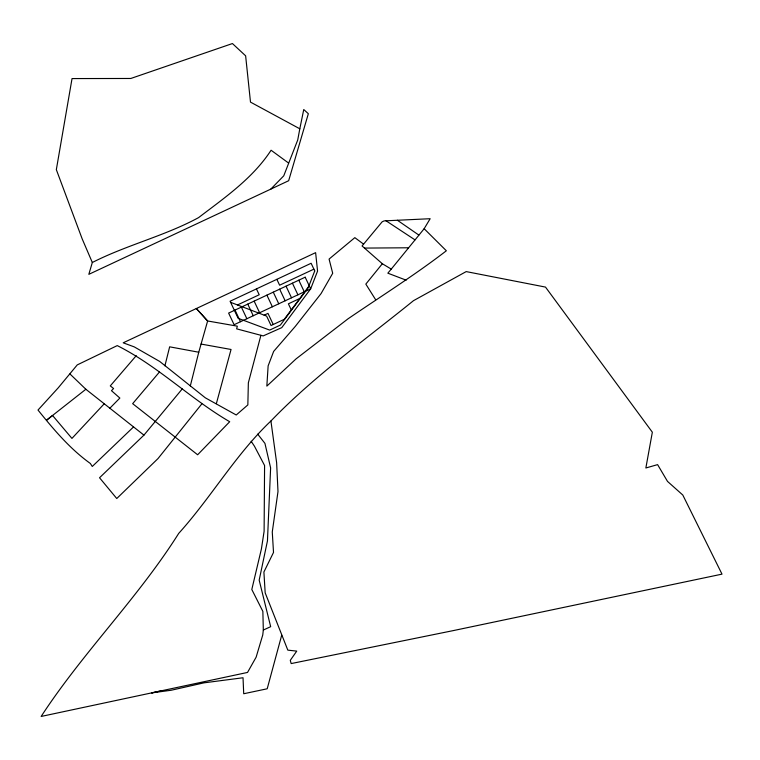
<?xml version="1.0" encoding="UTF-8"?>
<svg xmlns="http://www.w3.org/2000/svg" width="760" height="760" viewBox="0 0 760 760"><rect width="100%" height="100%" fill="white"/><g stroke="black" fill="none" stroke-linecap="round" stroke-linejoin="round"><path stroke-width="1.14" d="M251.142 441.256L254.438 446.186L264.584 465.509L264.109 531.278L261.421 548.891L251.807 589.494L262.865 611.392L263.321 630.049L262.76 634.952L256.12 657.191L247.532 672.438L41.135 716.452C82.878 652.413 137.911 598.13 178.714 533.387C211.223 497.392 235.648 454.452 270.921 420.983C314.155 376.058 365.199 339.805 413.487 300.675L466.193 271.595L545.5 287.09L652.346 432.212L645.857 467.989L657.6 464.626L667.508 481.403L682.803 495.036L722 574.142L453.577 630.543L291.166 663.575L290.282 660.355L296.742 651.111L287.822 650.142L265.173 592.857L263.901 572.005L273.514 552.434L272.27 531.962L277.989 491.596L276.63 462.716L270.921 420.983M299.81 128.801L297.72 140.011L283.755 175.826L270.788 189.126L88.825 274.341L92.321 262.504L82.165 238.839L56.335 169.651L72.038 78.574L130.834 78.47L232.427 43.548L245.632 55.822L250.496 102.115L299.81 128.801L303.753 109.525L308.341 113.715L288.658 180.718L270.788 189.126M164.91 365.816L169.651 346.826L198.759 352.231L207.632 320.976L196.346 308.541L207.632 320.976L237.329 326.163L236.645 328.852L263.188 335.91L281.741 327.655L310.669 288.838L317.566 271.101L315.618 252.652L123.186 342.817L134.225 346.873L159.695 361.447L205.333 397.831L236.236 414.988L247.845 404.918L248.358 382.802L260.908 335.302M190.314 385.928L198.759 352.231M216.353 403.655L231.049 349.476L201.02 344.052M281.694 635.217L267.206 688.778L243.713 693.747L243.029 677.758L203.956 682.85L171.18 690.251L151.667 692.901L161.196 690.85M424.156 228.722L430.16 218.709L384.132 220.894L382.166 221.796L362.073 245.965L382.346 263.739L391.257 269.106L424.156 228.722L446.348 250.772C414.713 275.158 380.836 296.39 347.985 318.849L296.001 358.929L266.836 386.118L268.137 365.864L273.647 351.405L295.327 326.363L321.081 293.569L332.709 273.277L329.08 259.074L354.834 237.652L363.565 244.122M308.645 286.596L284.249 319.333L271.054 325.517L266.617 316.103L230.593 302.319M159.381 372.096L132.658 403.665L197.629 454.774L229.7 421.724C190.504 398.905 157.899 366.006 117.249 345.601L77.245 364.904L58.197 387.875L38 410.048C53.703 429.533 69.863 448.761 90.355 463.486L92.273 466.469L133.551 426.92M201.837 403.873L158.032 458.536L116.764 498.522L99.541 477.755L143.944 435.128L182.229 388.93M382.346 263.739L365.835 284.098L375.62 299.687M391.257 269.106L387.837 273.182L406.163 280.165M136.249 355.67L110.285 385.899L113.591 388.522L111.473 390.678L119.861 398.059L109.858 408.215M104.243 403.778L71.944 438.406L52.554 415.473L46.578 420.175L85.861 389.262L143.944 435.128M237.548 304.922L259.207 294.766L256.433 288.904M313.889 269.144L279.623 285.199L276.858 279.338M264.147 315.181L267.985 313.386L273.22 324.501M299.782 298.481L288.401 303.82L291.27 309.909M263.321 630.049L270.665 626.677L259.179 580.136L267.453 540.892L270.617 467.903L264.936 443.374L257.706 434.15M92.321 262.504C126.701 244.967 164.711 235.98 198.569 217.626C224.817 197.609 252.814 178.305 271.082 150.233L288.581 163.048M364.496 248.083L408.481 247.779M386.042 220.799L414.979 239.856M397.423 220.267L418.817 235.049M69.958 373.958L85.861 389.262M298.803 280.193L304.285 291.83M292.419 283.185L297.91 294.813M286.045 286.168L291.526 297.806M279.661 289.161L285.152 300.798M273.277 292.153L278.768 303.791M266.902 295.146L272.384 306.774M254.144 301.122L259.625 312.759M247.76 304.114L253.251 315.742M241.376 307.097L246.867 318.734M235.001 310.089L240.483 321.727M314.735 270.94L308.199 287.745L280.373 325.08L269.676 330.096L238.136 318.307L230.09 301.245L311.125 263.273L314.735 270.94M305.178 277.201L228.618 313.082L234.108 324.71L310.669 288.838L305.178 277.201"/></g></svg>
